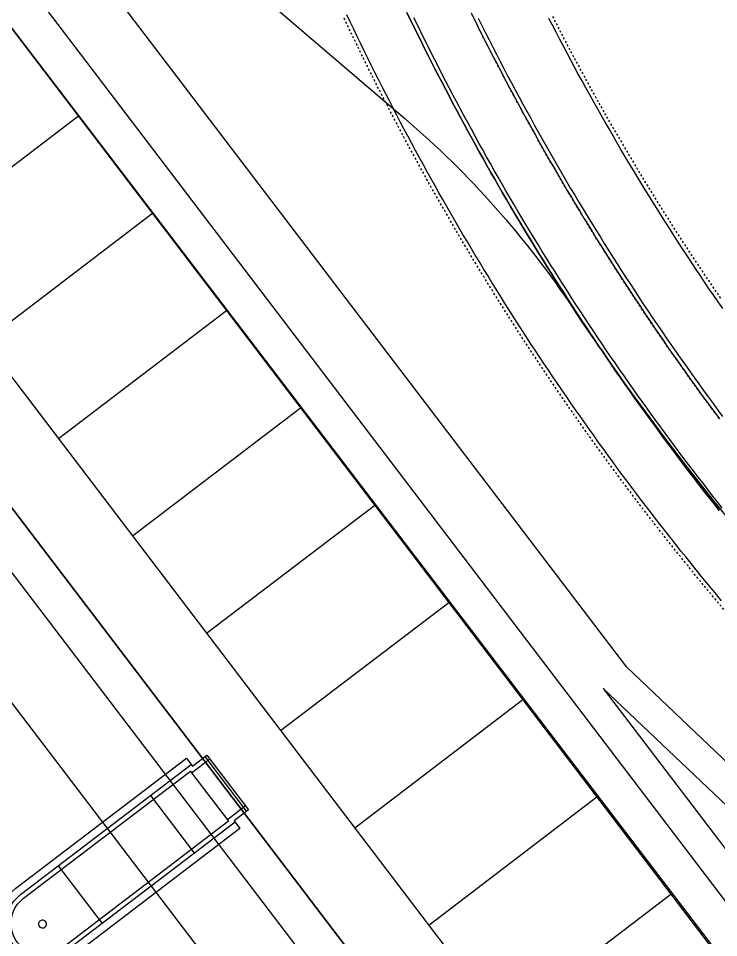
# Model space of a CAD drawing. Header units: millimetres. Extents: x 152904052 to 153933663, y 538271515 to 539240469.
# Drawn here: x 153545654 to 153546542, y 539108637 to 539109802 of the extents above; entities that cross this region are included whole.
import ezdxf

# ---------------------------------------------------------------- set-up
doc = ezdxf.new("R2010")
doc.units = ezdxf.units.MM
doc.linetypes.add('HIDDEN', pattern=[5.08, 2.54, -2.54])
doc.layers.add('BORD', color=7, linetype='Continuous')

msp = doc.modelspace()

# ---------------------------------------------------------------- linework, layer by layer
at = {"layer": 'BORD', "color": 133}
msp.add_lwpolyline([(153546801.5, 539108276.5), (153545285.9, 539110261.4, -0.192117), (153545185.4, 539110622.6), (153545298, 539111659.6, 0.344328), (153545215.3, 539111793), (153545074.5, 539111844.8, 0.176327), (153544907.6, 539111845.4), (153544343.1, 539111642.2, 0.203452), (153544203.2, 539111512.6), (153544080.2, 539111239, 0.296213), (153544120.9, 539110976.3), (153545187.2, 539109783.7), (153547435.3, 539106832.6, 0.040914), (153547615, 539106636.3), (153547868.6, 539106941.8, 0.263044), (153548554.1, 539106843.1), (153548990.6, 539107013.1), (153548382.2, 539108394.6, -0.030306), (153547391.3, 539108056, -0.282544)], format="xyb", close=True, dxfattribs=at)
for points in [[(153547615, 539106636.3), (153547435.3, 539106832.6), (153545187.2, 539109783.7), (153544120.9, 539110976.3, -0.296213), (153544080.2, 539111239), (153544203.2, 539111512.6, -0.203452), (153544343.1, 539111642.2), (153544907.6, 539111845.4, -0.176327), (153545074.5, 539111844.8), (153545215.3, 539111793, -0.344328), (153545298, 539111659.6), (153545185.4, 539110622.6, 0.192117), (153545285.9, 539110261.4), (153547728.1, 539107055.6), (153547868.6, 539106941.8), (153547615, 539106636.3)], [(153545935.4, 539108775.1), (153545719.1, 539108610.2, -1), (153545651.2, 539108699.3), (153545867.6, 539108864.2)], [(153545946.2, 539108798.9), (153545927.9, 539108785), (153545929.4, 539108783), (153545713, 539108618.2, -1), (153545657.3, 539108691.4), (153545873.6, 539108856.2), (153545875.1, 539108854.2), (153545893.4, 539108868.2)], [(153545942.5, 539108803.7), (153545919.5, 539108786.1), (153545921, 539108784.2), (153545709.4, 539108623, -1), (153545660.9, 539108686.6), (153545872.5, 539108847.8), (153545874, 539108845.8), (153545897.1, 539108863.4)]]:
    msp.add_lwpolyline(points, format="xyb", dxfattribs=at)
at = {"layer": 'BORD', "color": 133, "ltscale": 10}
for points in [[(153546563.3, 539108667.1), (153545325.7, 539110291.7, -0.192117), (153545235.1, 539110617.2), (153545240.1, 539110663.2, 0.414214), (153545107.2, 539110828.5), (153544920.7, 539110848.7, 0.212557), (153544866.5, 539110831.3), (153544598.7, 539110591.9, 0.414214), (153544586.9, 539110380.1), (153545148.6, 539109751.8), (153547395.5, 539106802.3)], [(153546607.7, 539108806.8), (153546425.9, 539108979.5), (153545389.3, 539110340.1, -0.192117), (153545314.6, 539110608.6), (153545333.2, 539110779.2)], [(153545693.2, 539110304.3, -0.090883), (153545835.7, 539109990.7), (153545840.6, 539109971.4, 0.155733), (153545888.6, 539109893.8), (153546144.6, 539109674.8, -0.069324), (153546357.8, 539109434.2)], [(153546357.5, 539109434.5, 0.047551), (153546759.8, 539108938.5, 0.000282), (153546761, 539108937.3, 0.000282)]]:
    msp.add_lwpolyline(points, format="xyb", dxfattribs=at)
at = {"layer": 'BORD', "color": 133, "flags": 128}
for points in [[(153546456.6, 539108282.4), (153545100.1, 539110065)], [(153545730.5, 539109677.8), (153545517.3, 539109515.4)], [(153545824.4, 539109554.5), (153545611.2, 539109392.1)], [(153545918.3, 539109431.2), (153545705.1, 539109268.8)], [(153546012.3, 539109307.9), (153545799.1, 539109145.5)], [(153546106.2, 539109184.6), (153545893, 539109022.2)], [(153546200.1, 539109061.3), (153545986.9, 539108898.9)], [(153546294, 539108938), (153546080.9, 539108775.6)], [(153545821.9, 539108816.8), (153545877.7, 539108743.6)], [(153546388, 539108814.7), (153546174.8, 539108652.3)], [(153545705, 539108727.7), (153545760.7, 539108654.6)], [(153546481.9, 539108691.4), (153546268.7, 539108529)]]:
    msp.add_lwpolyline(points, dxfattribs=at)
at = {"layer": 'BORD', "color": 137}
for points in [[(153546147.1, 539109809.4), (153546151.4, 539109800.5), (153546155.8, 539109791.5), (153546160.2, 539109782.6), (153546164.6, 539109773.7), (153546169, 539109764.7), (153546173.5, 539109755.8), (153546178, 539109747), (153546182.5, 539109738.1), (153546187.1, 539109729.2), (153546191.7, 539109720.4), (153546196.3, 539109711.6), (153546200.9, 539109702.8), (153546205.5, 539109694), (153546210.2, 539109685.2), (153546214.9, 539109676.4), (153546219.7, 539109667.6), (153546224.4, 539109658.9), (153546229.2, 539109650.2), (153546234, 539109641.4), (153546238.8, 539109632.7), (153546243.7, 539109624.1), (153546248.6, 539109615.4), (153546253.5, 539109606.7), (153546258.4, 539109598.1), (153546263.4, 539109589.5), (153546268.4, 539109580.8), (153546273.4, 539109572.2), (153546278.5, 539109563.6), (153546283.5, 539109555.1), (153546288.6, 539109546.5), (153546293.7, 539109538), (153546298.9, 539109529.5), (153546304, 539109520.9), (153546309.2, 539109512.5), (153546314.4, 539109504), (153546319.7, 539109495.5), (153546324.9, 539109487.1), (153546330.2, 539109478.6), (153546335.6, 539109470.2), (153546340.9, 539109461.8), (153546346.3, 539109453.4), (153546351.7, 539109445), (153546357.1, 539109436.7), (153546362.5, 539109428.4), (153546368, 539109420), (153546373.5, 539109411.7), (153546379, 539109403.4), (153546384.5, 539109395.2), (153546390.1, 539109386.9), (153546395.7, 539109378.7), (153546401.3, 539109370.4), (153546406.9, 539109362.2), (153546412.6, 539109354), (153546418.2, 539109345.9), (153546424, 539109337.7), (153546429.7, 539109329.6), (153546435.4, 539109321.5), (153546441.2, 539109313.3), (153546447, 539109305.3), (153546452.9, 539109297.2), (153546458.7, 539109289.1), (153546464.6, 539109281.1), (153546470.5, 539109273.1), (153546476.4, 539109265.1), (153546482.4, 539109257.1), (153546488.3, 539109249.1), (153546494.3, 539109241.2), (153546500.3, 539109233.2), (153546506.4, 539109225.3), (153546512.4, 539109217.4), (153546518.5, 539109209.6), (153546524.6, 539109201.7), (153546530.8, 539109193.9), (153546536.9, 539109186), (153546543.1, 539109178.2)], [(153546543.1, 539109178.2), (153546536.9, 539109186), (153546530.8, 539109193.9), (153546524.6, 539109201.7), (153546518.5, 539109209.6), (153546512.4, 539109217.4), (153546506.4, 539109225.3), (153546500.3, 539109233.2), (153546494.3, 539109241.2), (153546488.3, 539109249.1), (153546482.4, 539109257.1), (153546476.4, 539109265.1), (153546470.5, 539109273.1), (153546464.6, 539109281.1), (153546458.7, 539109289.1), (153546452.9, 539109297.2), (153546447, 539109305.3), (153546441.2, 539109313.3), (153546435.4, 539109321.5), (153546429.7, 539109329.6), (153546424, 539109337.7), (153546418.2, 539109345.9), (153546412.6, 539109354), (153546406.9, 539109362.2), (153546401.3, 539109370.4), (153546395.7, 539109378.7), (153546390.1, 539109386.9), (153546384.5, 539109395.2), (153546379, 539109403.4), (153546373.5, 539109411.7), (153546368, 539109420), (153546362.5, 539109428.4), (153546357.1, 539109436.7), (153546351.7, 539109445), (153546346.3, 539109453.4), (153546340.9, 539109461.8), (153546335.6, 539109470.2), (153546330.2, 539109478.6), (153546324.9, 539109487.1), (153546319.7, 539109495.5), (153546314.4, 539109504), (153546309.2, 539109512.5), (153546304, 539109520.9), (153546298.9, 539109529.5), (153546293.7, 539109538), (153546288.6, 539109546.5), (153546283.5, 539109555.1), (153546278.5, 539109563.6), (153546273.4, 539109572.2), (153546268.4, 539109580.8), (153546263.4, 539109589.5), (153546258.4, 539109598.1), (153546253.5, 539109606.7), (153546248.6, 539109615.4), (153546243.7, 539109624.1), (153546238.8, 539109632.7), (153546234, 539109641.4), (153546229.2, 539109650.2), (153546224.4, 539109658.9), (153546219.7, 539109667.6), (153546214.9, 539109676.4), (153546210.2, 539109685.2), (153546205.5, 539109694), (153546200.9, 539109702.8), (153546196.3, 539109711.6), (153546191.7, 539109720.4), (153546187.1, 539109729.2), (153546182.5, 539109738.1), (153546178, 539109747), (153546173.5, 539109755.8), (153546169, 539109764.7), (153546164.6, 539109773.7), (153546160.2, 539109782.6), (153546155.8, 539109791.5), (153546151.4, 539109800.5), (153546147.1, 539109809.4)], [(153546228.5, 539109809), (153546233.1, 539109799.8), (153546237.6, 539109790.6), (153546242.2, 539109781.5), (153546246.9, 539109772.3), (153546251.5, 539109763.2), (153546256.2, 539109754.1), (153546260.9, 539109745), (153546265.6, 539109735.9), (153546270.4, 539109726.9), (153546275.2, 539109717.8), (153546280, 539109708.8), (153546284.9, 539109699.7), (153546289.7, 539109690.7), (153546294.6, 539109681.8), (153546299.6, 539109672.8), (153546304.5, 539109663.8), (153546309.5, 539109654.9), (153546314.5, 539109645.9), (153546319.6, 539109637), (153546324.6, 539109628.1), (153546329.7, 539109619.3), (153546334.9, 539109610.4), (153546340, 539109601.5), (153546345.2, 539109592.7), (153546350.4, 539109583.9), (153546355.6, 539109575.1), (153546360.9, 539109566.3), (153546366.2, 539109557.5), (153546371.5, 539109548.8), (153546376.9, 539109540), (153546382.2, 539109531.3), (153546387.6, 539109522.6), (153546393.1, 539109513.9), (153546398.5, 539109505.3), (153546404, 539109496.6), (153546409.5, 539109488), (153546415, 539109479.4), (153546420.6, 539109470.8), (153546426.2, 539109462.2), (153546431.8, 539109453.6), (153546437.4, 539109445.1), (153546443.1, 539109436.5), (153546448.8, 539109428), (153546454.5, 539109419.5), (153546460.2, 539109411.1), (153546466, 539109402.6), (153546471.8, 539109394.2), (153546477.6, 539109385.7), (153546483.5, 539109377.3), (153546489.4, 539109368.9), (153546495.3, 539109360.6), (153546501.2, 539109352.2), (153546507.1, 539109343.9), (153546513.1, 539109335.6), (153546519.1, 539109327.3), (153546525.2, 539109319), (153546531.2, 539109310.7), (153546537.3, 539109302.5), (153546543.4, 539109294.3)], [(153546546.1, 539109063.8), (153546539.6, 539109071.6), (153546533.1, 539109079.4), (153546526.6, 539109087.3), (153546520.2, 539109095.1), (153546513.8, 539109103), (153546507.4, 539109110.9), (153546501, 539109118.8), (153546494.6, 539109126.7), (153546488.3, 539109134.7), (153546482, 539109142.7), (153546475.7, 539109150.6), (153546469.4, 539109158.6), (153546463.2, 539109166.7), (153546457, 539109174.7), (153546450.8, 539109182.8), (153546444.6, 539109190.9), (153546438.5, 539109198.9), (153546432.4, 539109207.1), (153546426.3, 539109215.2), (153546420.2, 539109223.3), (153546414.2, 539109231.5), (153546408.1, 539109239.7), (153546402.1, 539109247.9), (153546396.2, 539109256.1), (153546390.2, 539109264.4), (153546384.3, 539109272.6), (153546378.4, 539109280.9), (153546372.5, 539109289.2), (153546366.7, 539109297.5), (153546360.8, 539109305.8), (153546355, 539109314.2), (153546349.3, 539109322.5), (153546343.5, 539109330.9), (153546337.8, 539109339.3), (153546332.1, 539109347.7), (153546326.4, 539109356.1), (153546320.7, 539109364.6), (153546315.1, 539109373), (153546309.5, 539109381.5), (153546303.9, 539109390), (153546298.4, 539109398.5), (153546292.9, 539109407.1), (153546287.4, 539109415.6), (153546281.9, 539109424.2), (153546276.4, 539109432.7), (153546271, 539109441.3), (153546265.6, 539109449.9), (153546260.2, 539109458.6), (153546254.9, 539109467.2), (153546249.5, 539109475.9), (153546244.2, 539109484.5), (153546239, 539109493.2), (153546233.7, 539109501.9), (153546228.5, 539109510.6), (153546223.3, 539109519.4), (153546218.1, 539109528.1), (153546213, 539109536.9), (153546207.9, 539109545.7), (153546202.8, 539109554.5), (153546197.7, 539109563.3), (153546192.7, 539109572.1), (153546187.7, 539109580.9), (153546182.7, 539109589.8), (153546177.7, 539109598.7), (153546172.8, 539109607.5), (153546167.9, 539109616.4), (153546163, 539109625.3), (153546158.1, 539109634.3), (153546153.3, 539109643.2), (153546148.5, 539109652.2), (153546143.7, 539109661.1), (153546139, 539109670.1), (153546134.2, 539109679.1), (153546129.5, 539109688.1), (153546124.9, 539109697.2), (153546120.2, 539109706.2), (153546115.6, 539109715.3), (153546111, 539109724.3), (153546106.4, 539109733.4), (153546101.9, 539109742.5), (153546097.4, 539109751.6), (153546092.9, 539109760.7), (153546088.5, 539109769.8), (153546084, 539109779), (153546079.6, 539109788.2), (153546075.2, 539109797.3), (153546070.9, 539109806.5)], [(153546547, 539109181.3), (153546540.8, 539109189.1), (153546534.7, 539109196.9), (153546528.6, 539109204.8), (153546522.5, 539109212.6), (153546516.4, 539109220.5), (153546510.3, 539109228.4), (153546504.3, 539109236.3), (153546498.3, 539109244.2), (153546492.3, 539109252.1), (153546486.4, 539109260.1), (153546480.4, 539109268.1), (153546474.5, 539109276), (153546468.6, 539109284.1), (153546462.7, 539109292.1), (153546456.9, 539109300.1), (153546451.1, 539109308.2), (153546445.3, 539109316.3), (153546439.5, 539109324.4), (153546433.8, 539109332.5), (153546428, 539109340.6), (153546422.4, 539109348.7), (153546416.7, 539109356.9), (153546411, 539109365.1), (153546405.4, 539109373.3), (153546399.8, 539109381.5), (153546394.2, 539109389.7), (153546388.7, 539109398), (153546383.1, 539109406.2), (153546377.6, 539109414.5), (153546372.1, 539109422.8), (153546366.7, 539109431.1), (153546361.3, 539109439.4), (153546355.8, 539109447.8), (153546350.5, 539109456.1), (153546345.1, 539109464.5), (153546339.8, 539109472.9), (153546334.5, 539109481.3), (153546329.2, 539109489.7), (153546323.9, 539109498.1), (153546318.7, 539109506.6), (153546313.5, 539109515.1), (153546308.3, 539109523.5), (153546303.1, 539109532), (153546298, 539109540.6), (153546292.9, 539109549.1), (153546287.8, 539109557.6), (153546282.8, 539109566.2), (153546277.7, 539109574.8), (153546272.7, 539109583.3), (153546267.7, 539109591.9), (153546262.8, 539109600.6), (153546257.9, 539109609.2), (153546252.9, 539109617.8), (153546248.1, 539109626.5), (153546243.2, 539109635.2), (153546238.4, 539109643.9), (153546233.6, 539109652.6), (153546228.8, 539109661.3), (153546224.1, 539109670), (153546219.3, 539109678.8), (153546214.6, 539109687.5), (153546210, 539109696.3), (153546205.3, 539109705.1), (153546200.7, 539109713.9), (153546196.1, 539109722.7), (153546191.5, 539109731.5), (153546187, 539109740.4), (153546182.5, 539109749.2), (153546178, 539109758.1), (153546173.5, 539109767), (153546169.1, 539109775.9), (153546164.7, 539109784.8), (153546160.3, 539109793.7), (153546155.9, 539109802.6)], [(153546237.6, 539109802), (153546242.1, 539109792.9), (153546246.7, 539109783.7), (153546251.3, 539109774.6), (153546256, 539109765.5), (153546260.6, 539109756.4), (153546265.3, 539109747.3), (153546270.1, 539109738.2), (153546274.8, 539109729.2), (153546279.6, 539109720.2), (153546284.4, 539109711.1), (153546289.3, 539109702.1), (153546294.1, 539109693.1), (153546299, 539109684.2), (153546304, 539109675.2), (153546308.9, 539109666.2), (153546313.9, 539109657.3), (153546318.9, 539109648.4), (153546323.9, 539109639.5), (153546329, 539109630.6), (153546334.1, 539109621.8), (153546339.2, 539109612.9), (153546344.3, 539109604.1), (153546349.5, 539109595.2), (153546354.7, 539109586.4), (153546359.9, 539109577.7), (153546365.2, 539109568.9), (153546370.5, 539109560.1), (153546375.8, 539109551.4), (153546381.1, 539109542.7), (153546386.5, 539109534), (153546391.9, 539109525.3), (153546397.3, 539109516.6), (153546402.7, 539109507.9), (153546408.2, 539109499.3), (153546413.7, 539109490.7), (153546419.2, 539109482.1), (153546424.8, 539109473.5), (153546430.4, 539109464.9), (153546436, 539109456.4), (153546441.6, 539109447.8), (153546447.2, 539109439.3), (153546452.9, 539109430.8), (153546458.6, 539109422.3), (153546464.4, 539109413.9), (153546470.1, 539109405.4), (153546475.9, 539109397), (153546481.7, 539109388.6), (153546487.6, 539109380.2), (153546493.4, 539109371.8), (153546499.3, 539109363.5), (153546505.3, 539109355.1), (153546511.2, 539109346.8), (153546517.2, 539109338.5), (153546523.2, 539109330.2), (153546529.2, 539109322), (153546535.2, 539109313.7), (153546541.3, 539109305.5), (153546547.4, 539109297.3)], [(153546547.5, 539109434.2), (153546541.8, 539109442.4), (153546536.2, 539109450.6), (153546530.5, 539109458.8), (153546524.9, 539109467.1), (153546519.4, 539109475.4), (153546513.8, 539109483.7), (153546508.3, 539109492), (153546502.8, 539109500.3), (153546497.3, 539109508.7), (153546491.9, 539109517), (153546486.5, 539109525.4), (153546481.1, 539109533.8), (153546475.7, 539109542.2), (153546470.4, 539109550.6), (153546465.1, 539109559.1), (153546459.8, 539109567.5), (153546454.5, 539109576), (153546449.3, 539109584.5), (153546444.1, 539109593), (153546438.9, 539109601.6), (153546433.8, 539109610.1), (153546428.6, 539109618.7), (153546423.5, 539109627.2), (153546418.5, 539109635.8), (153546413.4, 539109644.4), (153546408.4, 539109653), (153546403.4, 539109661.7), (153546398.4, 539109670.3), (153546393.5, 539109679), (153546388.6, 539109687.7), (153546383.7, 539109696.4), (153546378.8, 539109705.1), (153546374, 539109713.8), (153546369.2, 539109722.6), (153546364.4, 539109731.3), (153546359.7, 539109740.1), (153546354.9, 539109748.9), (153546350.3, 539109757.7), (153546345.6, 539109766.5), (153546340.9, 539109775.3), (153546336.3, 539109784.2), (153546331.7, 539109793.1), (153546327.2, 539109801.9)]]:
    msp.add_lwpolyline(points, dxfattribs=at)
at = {"layer": 'BORD', "color": 133, "linetype": 'HIDDEN'}
for points in [[(153546543.4, 539109294.3), (153546537.3, 539109302.5), (153546531.2, 539109310.7), (153546525.2, 539109319), (153546519.1, 539109327.3), (153546513.1, 539109335.6), (153546507.1, 539109343.9), (153546501.2, 539109352.2), (153546495.3, 539109360.6), (153546489.4, 539109368.9), (153546483.5, 539109377.3), (153546477.6, 539109385.7), (153546471.8, 539109394.2), (153546466, 539109402.6), (153546460.2, 539109411.1), (153546454.5, 539109419.5), (153546448.8, 539109428), (153546443.1, 539109436.5), (153546437.4, 539109445.1), (153546431.8, 539109453.6), (153546426.2, 539109462.2), (153546420.6, 539109470.8), (153546415, 539109479.4), (153546409.5, 539109488), (153546404, 539109496.6), (153546398.5, 539109505.3), (153546393.1, 539109513.9), (153546387.6, 539109522.6), (153546382.2, 539109531.3), (153546376.9, 539109540), (153546371.5, 539109548.8), (153546366.2, 539109557.5), (153546360.9, 539109566.3), (153546355.6, 539109575.1), (153546350.4, 539109583.9), (153546345.2, 539109592.7), (153546340, 539109601.5), (153546334.9, 539109610.4), (153546329.7, 539109619.3), (153546324.6, 539109628.1), (153546319.6, 539109637), (153546314.5, 539109645.9), (153546309.5, 539109654.9), (153546304.5, 539109663.8), (153546299.6, 539109672.8), (153546294.6, 539109681.8), (153546289.7, 539109690.7), (153546284.9, 539109699.7), (153546280, 539109708.8), (153546275.2, 539109717.8), (153546270.4, 539109726.9), (153546265.6, 539109735.9), (153546260.9, 539109745), (153546256.2, 539109754.1), (153546251.5, 539109763.2), (153546246.9, 539109772.3), (153546242.2, 539109781.5), (153546237.6, 539109790.6), (153546233.1, 539109799.8), (153546228.5, 539109809)], [(153546548.8, 539109052.8), (153546542.3, 539109060.6), (153546535.7, 539109068.4), (153546529.2, 539109076.3), (153546522.8, 539109084.1), (153546516.3, 539109092), (153546509.9, 539109099.9), (153546503.5, 539109107.8), (153546497.1, 539109115.7), (153546490.7, 539109123.6), (153546484.4, 539109131.6), (153546478.1, 539109139.6), (153546471.8, 539109147.6), (153546465.5, 539109155.6), (153546459.2, 539109163.6), (153546453, 539109171.7), (153546446.8, 539109179.7), (153546440.6, 539109187.8), (153546434.5, 539109195.9), (153546428.4, 539109204.1), (153546422.3, 539109212.2), (153546416.2, 539109220.4), (153546410.1, 539109228.5), (153546404.1, 539109236.7), (153546398.1, 539109245), (153546392.1, 539109253.2), (153546386.2, 539109261.4), (153546380.2, 539109269.7), (153546374.3, 539109278), (153546368.4, 539109286.3), (153546362.6, 539109294.6), (153546356.7, 539109303), (153546350.9, 539109311.3), (153546345.1, 539109319.7), (153546339.4, 539109328.1), (153546333.6, 539109336.5), (153546327.9, 539109344.9), (153546322.2, 539109353.4), (153546316.6, 539109361.8), (153546310.9, 539109370.3), (153546305.3, 539109378.8), (153546299.8, 539109387.3), (153546294.2, 539109395.8), (153546288.7, 539109404.3), (153546283.1, 539109412.9), (153546277.7, 539109421.5), (153546272.2, 539109430.1), (153546266.8, 539109438.7), (153546261.4, 539109447.3), (153546256, 539109455.9), (153546250.6, 539109464.6), (153546245.3, 539109473.2), (153546240, 539109481.9), (153546234.7, 539109490.6), (153546229.4, 539109499.3), (153546224.2, 539109508.1), (153546219, 539109516.8), (153546213.8, 539109525.6), (153546208.7, 539109534.4), (153546203.5, 539109543.2), (153546198.4, 539109552), (153546193.4, 539109560.8), (153546188.3, 539109569.6), (153546183.3, 539109578.5), (153546178.3, 539109587.3), (153546173.3, 539109596.2), (153546168.4, 539109605.1), (153546163.5, 539109614), (153546158.6, 539109623), (153546153.7, 539109631.9), (153546148.9, 539109640.8), (153546144.1, 539109649.8), (153546139.3, 539109658.8), (153546134.5, 539109667.8), (153546129.8, 539109676.8), (153546125.1, 539109685.8), (153546120.4, 539109694.9), (153546115.8, 539109703.9), (153546111.1, 539109713), (153546106.5, 539109722.1), (153546102, 539109731.2), (153546097.4, 539109740.3), (153546092.9, 539109749.4), (153546088.4, 539109758.5), (153546084, 539109767.7), (153546079.5, 539109776.8), (153546075.1, 539109786), (153546070.7, 539109795.2), (153546066.4, 539109804.4)], [(153546331.6, 539109804.2), (153546336.2, 539109795.3), (153546340.8, 539109786.5), (153546345.4, 539109777.7), (153546350, 539109768.8), (153546354.7, 539109760), (153546359.4, 539109751.3), (153546364.1, 539109742.5), (153546368.8, 539109733.7), (153546373.6, 539109725), (153546378.4, 539109716.2), (153546383.2, 539109707.5), (153546388.1, 539109698.8), (153546392.9, 539109690.1), (153546397.8, 539109681.5), (153546402.8, 539109672.8), (153546407.7, 539109664.2), (153546412.7, 539109655.6), (153546417.7, 539109647), (153546422.8, 539109638.4), (153546427.8, 539109629.8), (153546432.9, 539109621.2), (153546438, 539109612.7), (153546443.2, 539109604.1), (153546448.4, 539109595.6), (153546453.6, 539109587.1), (153546458.8, 539109578.7), (153546464, 539109570.2), (153546469.3, 539109561.7), (153546474.6, 539109553.3), (153546479.9, 539109544.9), (153546485.3, 539109536.5), (153546490.7, 539109528.1), (153546496.1, 539109519.7), (153546501.5, 539109511.4), (153546507, 539109503.1), (153546512.5, 539109494.7), (153546518, 539109486.5), (153546523.5, 539109478.2), (153546529.1, 539109469.9), (153546534.7, 539109461.7), (153546540.3, 539109453.4), (153546545.9, 539109445.2)]]:
    msp.add_lwpolyline(points, dxfattribs=at)
at = {"layer": 'BORD', "color": 133, "ltscale": 10}
for points in [[(153545094.3, 539109658.1), (153547119.1, 539107000.2)], [(153546626.9, 539108715.6), (153546577.8, 539108780), (153546396, 539108952.7), (153546595.1, 539108691.3)]]:
    msp.add_lwpolyline(points, dxfattribs=at)
at = {"layer": 'BORD', "color": 133}
for points in [[(153545867.6, 539108864.2), (153545873.6, 539108856.2)], [(153545943.8, 539108797.1), (153545891.1, 539108866.3)], [(153545893.4, 539108868.2), (153545946.2, 539108798.9)], [(153545874, 539108845.8), (153545919.5, 539108786.1)], [(153545929.4, 539108783), (153545935.4, 539108775.1)]]:
    msp.add_lwpolyline(points, dxfattribs=at)
at = {"layer": 'BORD', "color": 133, "flags": 128}
msp.add_lwpolyline([(153545680.9, 539108651.2, 1), (153545689.1, 539108656.9, 1)], format="xyb", close=True, dxfattribs=at)

doc.saveas('drawing.dxf')
